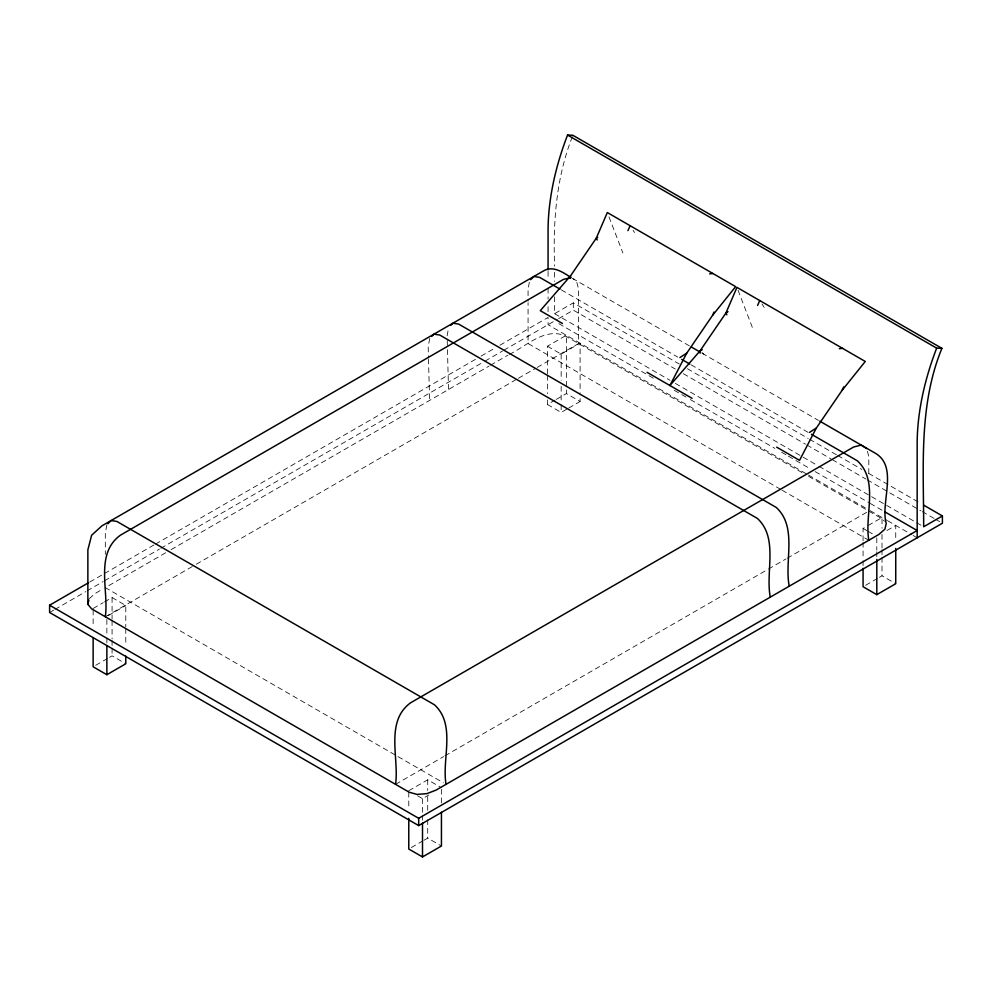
<?xml version="1.0" encoding="UTF-8"?>
<svg xmlns="http://www.w3.org/2000/svg" width="992" height="992" viewBox="0 0 992 992"><rect width="100%" height="100%" fill="white"/><g stroke="black" fill="none" stroke-linecap="round" stroke-linejoin="round"><path stroke-width="0.74" stroke-dasharray="4.96 3.72" d="M106.863 524.842L105.313 533.15L105.313 554.33M429.734 338.446L428.184 346.741L428.457 357.467M447.119 335.817L448.396 328.898M529.356 282.162L528.066 289.069L528.066 301.184M572.359 136.698C556.152 177.816 552.953 222.344 554.578 266.116M89.181 598.722L95.195 593.464L102.784 589.074M89.801 582.006L103.193 574.269M104.544 573.5L154.12 544.868M155.459 544.1L475.714 359.203M481.07 356.103L494.475 348.366M499.832 345.278L548.068 317.428L548.068 324.706L807.104 474.263M554.578 296.794L554.578 313.67L573.314 302.858L679.334 364.064M49.6 612.498L53.618 610.179M54.957 609.41L85.783 591.616M87.122 590.835L103.193 581.56M104.544 580.779L159.476 549.06M160.816 548.291L483.749 361.844M485.088 361.076L502.51 351.019M503.849 350.238L557.368 319.337M558.694 318.581L573.314 310.136L675.316 369.036M165.701 552.755L105.313 587.624L396.726 755.867M171.07 549.655L489.143 366.023M490.482 365.242L507.929 355.173M509.28 354.392C526.355 346.307 544.298 327.459 564.845 335.643L803.247 473.283M93.136 608.493L103.23 602.665M104.495 601.933L112.071 597.568L125.786 605.492L125.786 626.956M547.435 373.81L547.435 346.208L566.37 335.271L566.37 393.564L580.097 401.487L580.097 393.812M105.313 616.764L194.965 565.006M196.317 564.225L517.068 379.043M518.407 378.262L535.854 368.193M537.193 367.412L578.547 343.542L578.547 289.069L576.513 281.046L573.19 278.926M108.128 615.685L125.786 605.492M547.435 346.208L561.162 354.132L580.097 343.195L580.097 392.286M95.666 665.322L108.277 658.043M109.542 657.312L112.071 655.848L125.786 663.772M547.435 399.888L547.435 404.488L555.012 400.123M556.276 399.392L566.37 393.564M547.435 404.488L561.162 412.412L567.474 408.766M568.738 408.047L580.097 401.487M395.56 784.337L443.61 756.598M444.962 755.817L767.052 569.854M768.391 569.086L785.838 559.004M787.189 558.236L868.794 511.116M408.778 790.723L427.713 779.799L441.44 787.722M863.077 540.714L863.077 528.438L866.872 526.256M868.136 525.524L882.012 517.514L882.012 528.252M417.52 795.77L422.505 798.647L428.817 795.014M886.898 530.534L895.739 525.438L895.739 539.239M411.308 847.565L422.666 841.005M423.931 840.274L427.713 838.091L441.44 846.015M865.607 585.268L878.23 577.989M879.482 577.257L882.012 575.794L895.739 583.718M572.322 278.293L690.023 346.245M702.063 353.202L818.425 420.385M561.323 289.887L677.697 357.07M691.077 364.796L808.778 432.76M687.394 368.714L808.182 438.464M809.522 439.233L836.368 454.733M837.707 455.502L861.874 469.452M868.583 473.333L920.923 503.552M683.364 373.686L805.504 444.193M806.843 444.974L830.998 458.912M832.338 459.693L865.892 479.062M867.244 479.843L920.923 510.83M922.262 511.612L934.352 518.58M935.692 519.362L939.722 521.68M554.578 313.67L669.997 380.308M675.366 383.408L817.644 465.546M818.983 466.327L920.985 525.214M558.806 323.628L654.1 378.646M674.238 390.265L688.994 398.784M690.333 399.565L774.888 448.384M781.609 452.253L786.978 455.353M788.318 456.134L809.794 468.534M815.164 471.622L868.843 502.622M870.182 503.403L883.612 511.14M808.443 475.044L868.843 509.913M870.182 510.682L886.997 520.391M887.629 520.763L911.797 534.7M913.136 535.482L917.166 537.8M808.604 476.371L882.483 519.027L884.356 521.284M863.077 528.438L866.822 530.596M868.074 531.328L874.312 534.924M780.692 489.391L528.066 343.542L528.066 302.696M782.018 490.172L868.794 540.268M398.065 756.636L443.387 782.8M701.989 352.557L703.898 354.28M761.968 303.974L764.212 307.396M633.082 230.268L634.57 232.55M738.073 290.284L752.531 327.844M608.989 216.888L622.902 253.01M867.442 451.298L868.794 456.642L868.794 473.296M447.231 340.417L447.429 348.08M447.466 349.606L448.508 389.484M428.507 359.005L429.586 400.408M882.012 534.39L882.012 548.192M882.012 549.717L882.012 555.855M882.012 557.392L882.012 575.794M876.804 537.9L876.804 550.163M876.804 551.701L876.804 557.839M863.077 542.24L863.077 559.116M863.077 560.654L863.077 566.792M573.314 302.858L573.314 310.136M561.162 354.132L561.162 380.209M561.162 386.334L561.162 403.211M561.162 404.748L561.162 412.412M554.578 272.254L554.578 281.455M548.068 271.337L548.068 279.012M548.068 288.238L548.068 298.989M548.068 306.677L548.068 312.815M547.435 375.348L547.435 393.75M441.44 789.26L441.44 803.061M427.713 779.799L427.713 790.537M427.713 796.675L427.713 810.476M427.713 819.677L427.713 838.091M422.505 798.647L422.505 813.986M422.505 815.523L422.505 820.124M408.778 792.261L408.778 809.137M125.786 628.494L125.786 645.37M112.071 597.568L112.071 619.033M112.071 620.57L112.071 638.984M112.071 640.51L112.071 646.648M112.071 648.185L112.071 655.848M106.863 619.479L106.863 636.356M106.863 637.893L106.863 644.031M93.136 610.03L93.136 626.894"/><path stroke-width="1.49" d="M819.764 421.154L874.163 452.563C899.248 465.756 880.09 502.175 886.228 523.528L884.914 529.17L878.9 534.428L435.922 790.178L426.82 793.65L417.049 794.406L409.25 792.248L91.624 608.852L87.866 604.351L88.858 600.123M548.068 269.799L548.068 229.859A208.109 120.156 -60 0 1 567.56 135.061L572.83 135.259L941.916 348.353C918.567 404.934 923.701 467.046 923.664 526.764L942.4 515.952L942.4 523.23L418.686 825.592L49.6 612.498L49.6 605.219L88.462 582.775M562.439 323.466L540.268 310.67L570.45 275.987L596.291 238.167L607.327 212.548L735.642 286.638L712.566 315.357L686.724 353.177L669.898 385.516L700.079 350.833L725.921 313.013L736.957 287.395L865.272 361.472L842.196 390.203L816.354 428.023L799.54 460.362L776.674 447.156M627.936 230.64L630.106 225.705M757.566 305.486L759.736 300.539M712.566 315.357L714.017 312.083M842.196 390.203L843.646 386.93M107.917 523.776L111.079 520.552L116.858 521.432L434.496 704.816C456.308 724.805 441.638 758.979 446.04 784.337M431.842 336.3L433.95 334.155L439.729 335.023L757.367 518.407C778.745 538.172 765.266 572 770.3 597.122M450.777 325.364L452.885 323.218L458.664 324.086L776.29 507.47C797.68 527.248 784.201 561.075 789.235 586.198M530.67 279.707L533.832 276.483L539.611 277.351L559.996 289.118M726.851 314.811L725.921 313.013L727.979 311.612M679.892 357.566L686.724 353.177M809.522 432.4L816.354 428.023M93.136 637.633L93.136 666.785L106.863 674.709L125.786 663.772L125.786 656.109M49.6 605.219L418.686 818.313L917.166 530.522L884.951 511.922M408.778 818.338L408.778 849.016L422.505 856.939L441.44 846.015L441.44 812.262M863.077 568.317L863.077 586.731L876.804 594.654L895.739 583.718L895.739 548.44M702.224 349.705L700.079 350.833L700.154 353.226M597.717 237.497L596.291 238.167L597.221 239.965M725.921 313.013L727.347 312.331M569.718 277.834L563.419 279.422L120.441 535.172C94.562 553.858 109.058 590.451 105.313 616.764M709.652 273.891L712.864 273.482M839.294 348.725L842.493 348.316M567.56 135.061L936.696 348.155L941.916 348.353M570.983 277.512C562.824 272.254 552.668 265.013 542.959 271.225L101.965 525.822L91.624 535.246L87.866 549.878L87.866 604.351M691.362 347.014L699.385 351.652M681.702 359.389L689.738 364.027M811.456 434.298L857.249 460.734C879.061 480.723 864.392 514.898 868.794 540.268M923.614 505.102L942.4 515.952M647.044 372.322L692.069 398.313M866.76 448.62L861.23 445.086L853.666 446.995L410.688 702.745C384.809 721.432 399.305 758.024 395.56 784.337M570.45 275.987L570.524 278.38M917.166 537.8L917.166 442.94A208.109 120.156 -60 0 1 936.659 348.155M876.804 559.376L876.804 594.654M422.505 823.199L422.505 856.939M418.686 818.313L418.686 825.592M106.863 645.556L106.863 674.709"/></g></svg>
